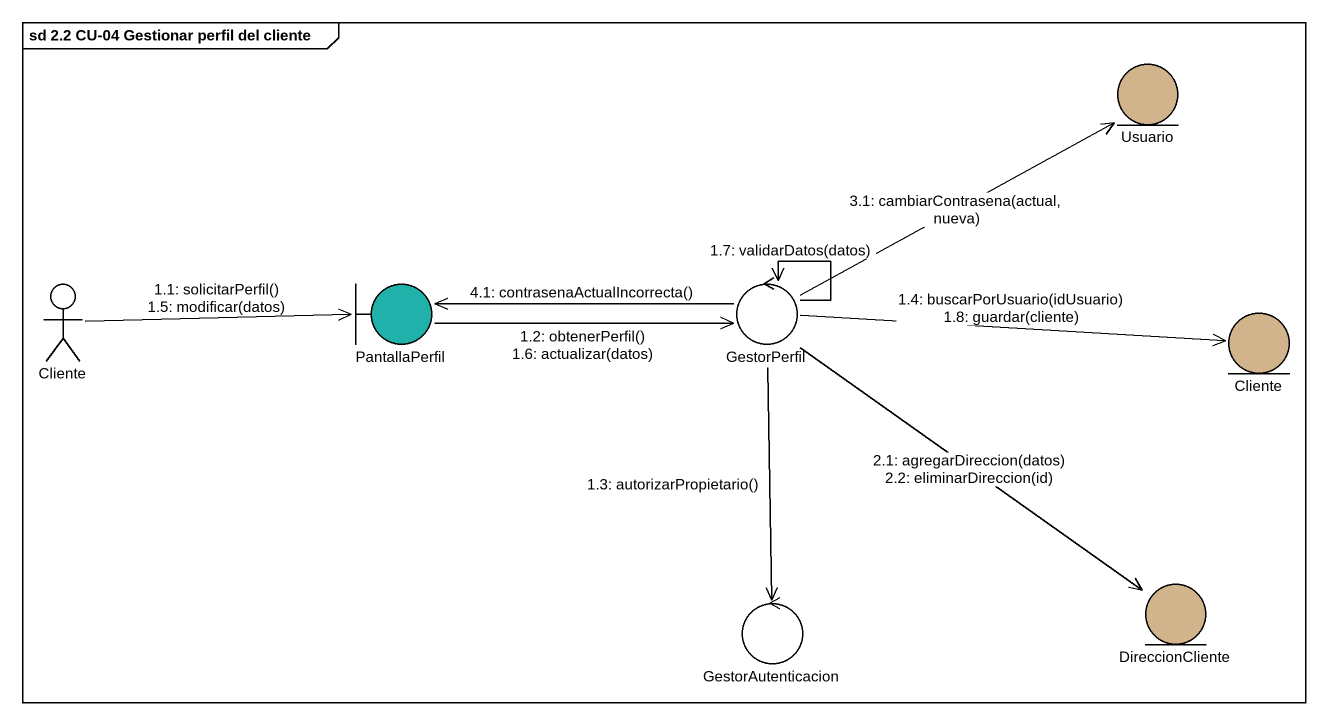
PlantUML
@startuml
mainframe sd 2.2 CU-04 Gestionar perfil del cliente
entity Usuario #D2B48C
actor Cliente
boundary PantallaPerfil #20B2AA
control GestorPerfil
entity "Cliente" as Cliente_2 #D2B48C
control GestorAutenticacion
entity DireccionCliente #D2B48C
Cliente -right-> PantallaPerfil : 1.1: solicitarPerfil()\n1.5: modificar(datos)
PantallaPerfil -right-> GestorPerfil : 1.2: obtenerPerfil()\n1.6: actualizar(datos)
GestorPerfil --> GestorAutenticacion : 1.3: autorizarPropietario()
GestorPerfil -right-> Cliente_2 : 1.4: buscarPorUsuario(idUsuario)\n1.8: guardar(cliente)
GestorPerfil --> GestorPerfil : 1.7: validarDatos(datos)
GestorPerfil --> DireccionCliente : 2.1: agregarDireccion(datos)\n2.2: eliminarDireccion(id)
GestorPerfil -right-> Usuario : 3.1: cambiarContrasena(actual, nueva)
GestorPerfil -left-> PantallaPerfil : 4.1: contrasenaActualIncorrecta()
@enduml
